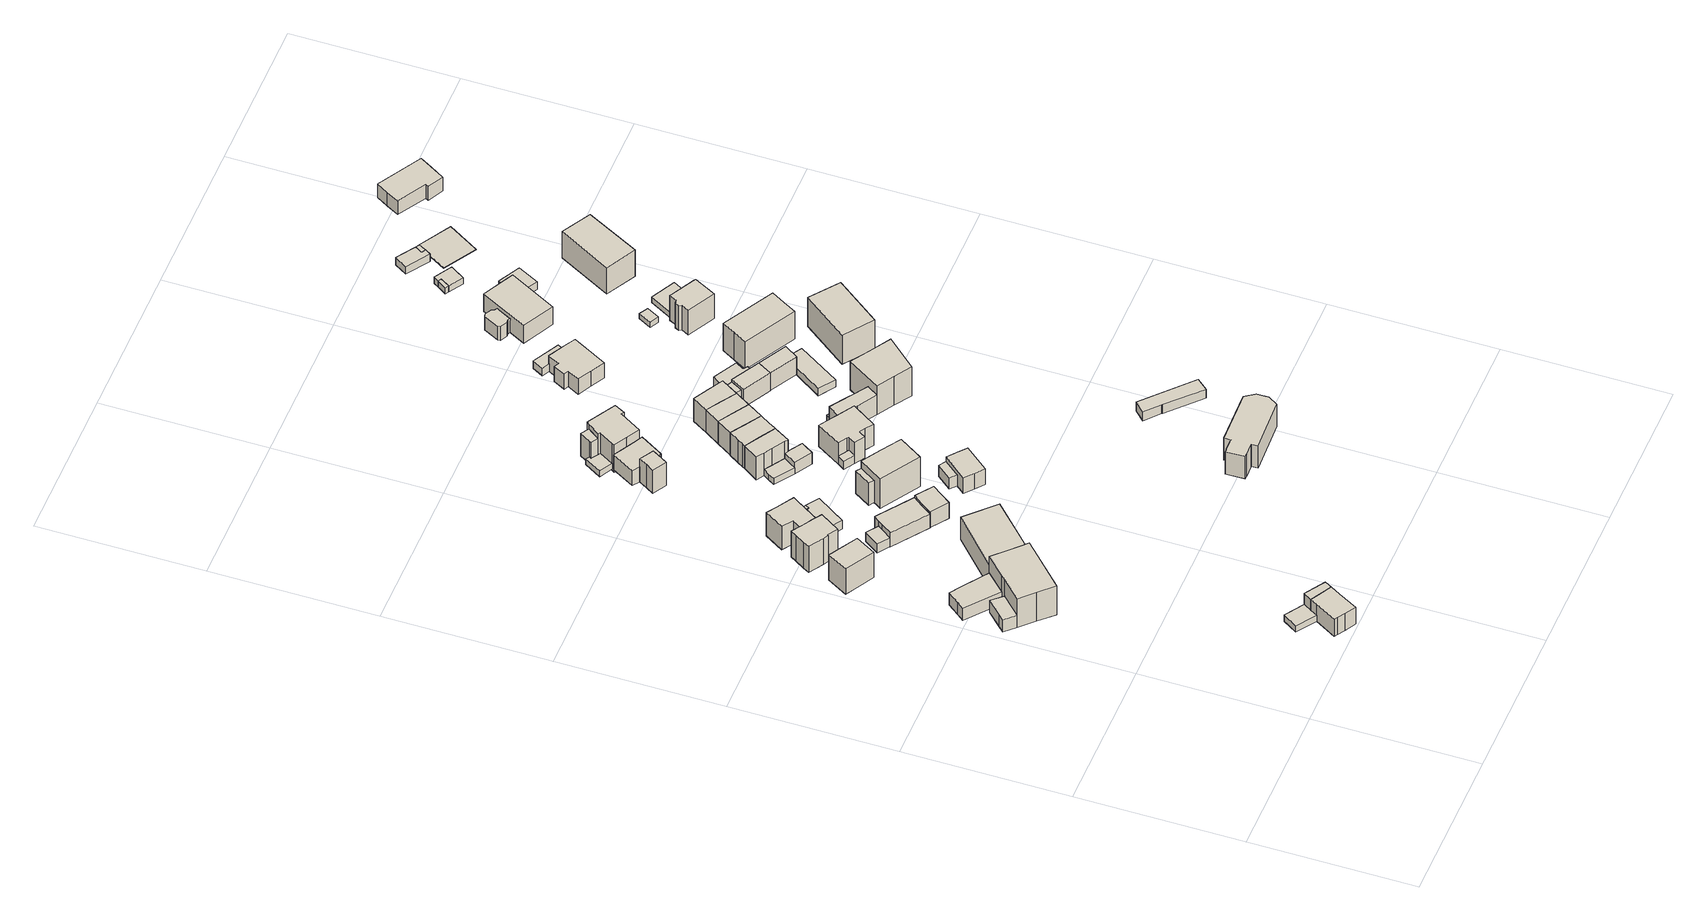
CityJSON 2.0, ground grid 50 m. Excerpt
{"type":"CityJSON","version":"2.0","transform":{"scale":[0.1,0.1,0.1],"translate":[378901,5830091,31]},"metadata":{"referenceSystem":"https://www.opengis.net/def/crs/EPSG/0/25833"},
"CityObjects":{
"building1":{"type":"Building","attributes":{"Gemeindeschluessel":"11000012","BezugspunktDach":"2200","function":"31001_2000","measuredHeight":2.38,"storeysAboveGround":1},"address":[{"country":"Germany","locality":"Berlin","thoroughfareNumber":"61 (2)","thoroughfareName":"Alt-Heiligensee"}],"geometry":[{"type":"Solid","lod":"1","boundaries":[[[[0,1,2,3,4]],[[5,6,7,8,9]],[[5,9,4,3]],[[6,5,3,2]],[[7,6,2,1]],[[8,7,1,0]],[[9,8,0,4]]]]}]},
"building2":{"type":"Building","attributes":{"Gemeindeschluessel":"11000012","BezugspunktDach":"2200","function":"31001_2000","measuredHeight":8.47,"storeysAboveGround":1},"address":[{"country":"Germany","locality":"Berlin","thoroughfareNumber":"61 (1)","thoroughfareName":"Alt-Heiligensee"}],"geometry":[{"type":"Solid","lod":"1","boundaries":[[[[10,11,12,13,14,15,16,17,18]],[[19,20,21,22,23,24,25,26,27]],[[19,27,18,17]],[[20,19,17,16]],[[21,20,16,15]],[[22,21,15,14]],[[23,22,14,13]],[[24,23,13,12]],[[25,24,12,11]],[[26,25,11,10]],[[27,26,10,18]]]]}]},
"building3":{"type":"Building","attributes":{"Gemeindeschluessel":"11000012","BezugspunktDach":"2200","function":"31001_2081","measuredHeight":4.62,"storeysAboveGround":1},"address":[{"country":"Germany","locality":"Berlin","thoroughfareNumber":"52 (1)","thoroughfareName":"Alt-Heiligensee"}],"geometry":[{"type":"Solid","lod":"1","boundaries":[[[[28,29,30,31,32,33]],[[34,35,36,37,38,39]],[[34,39,33,32]],[[35,34,32,31]],[[36,35,31,30]],[[37,36,30,29]],[[38,37,29,28]],[[39,38,28,33]]]]}]},
"building4":{"type":"Building","attributes":{"Gemeindeschluessel":"11000012","function":"31001_2081"},"address":[{"country":"Germany","locality":"Berlin","thoroughfareNumber":"52","thoroughfareName":"Alt-Heiligensee"}],"children":["building4-1","building4-2"]},
"building4-1":{"type":"BuildingPart","attributes":{"BezugspunktDach":"2200","measuredHeight":12.12,"storeysAboveGround":2},"parents":["building4"],"geometry":[{"type":"Solid","lod":"1","boundaries":[[[[40,41,42,43,44,45,46,47]],[[48,38,37,49,50,51,52,53]],[[48,54,55,53,47,46]],[[38,48,46,45]],[[37,38,45,44]],[[49,37,44,43]],[[50,49,43,42]],[[51,50,42,41]],[[52,51,41,40]],[[53,52,40,47]],[[53,55,54,48]]]]}]},
"building4-2":{"type":"BuildingPart","attributes":{"BezugspunktDach":"2200","measuredHeight":4.67,"storeysAboveGround":2},"parents":["building4"],"geometry":[{"type":"MultiSurface","lod":"1","boundaries":[[[55,54,56,57,58]],[[59,60,61,62,63]],[[59,63,58,57]],[[60,59,57,56]],[[61,60,56,54]],[[62,61,48,53]],[[63,62,55,58]],[[53,48,54,55]]]}]},
"building5":{"type":"Building","attributes":{"Gemeindeschluessel":"11000012","BezugspunktDach":"2200","function":"51009_1610","measuredHeight":8.4,"storeysAboveGround":0},"address":[{"country":"Germany","locality":"Berlin"}],"geometry":[{"type":"Solid","lod":"1","boundaries":[[[[14,64,65,16]],[[66,67,68,69]],[[66,69,16,65]],[[67,66,65,64]],[[68,67,64,14]],[[69,68,14,16]]]]}]},
"building6":{"type":"Building","attributes":{"Gemeindeschluessel":"11000012","BezugspunktDach":"2200","function":"31001_1010","measuredHeight":11.16,"storeysAboveGround":2},"address":[{"country":"Germany","locality":"Berlin","thoroughfareNumber":"50B","thoroughfareName":"Alt-Heiligensee"}],"geometry":[{"type":"Solid","lod":"1","boundaries":[[[[70,71,72,73,74]],[[75,76,77,78,79]],[[75,79,74,73]],[[76,75,73,72]],[[77,76,72,71]],[[78,77,71,70]],[[79,78,70,74]]]]}]},
"building7":{"type":"Building","attributes":{"Gemeindeschluessel":"11000012","BezugspunktDach":"2200","function":"31001_1010","measuredHeight":10.77,"storeysAboveGround":2},"address":[{"country":"Germany","locality":"Berlin","thoroughfareNumber":"48 (1)","thoroughfareName":"Alt-Heiligensee"}],"geometry":[{"type":"Solid","lod":"1","boundaries":[[[[80,81,82,83,84,85,86,87,88,89,90,91,92]],[[93,94,95,96,97,98,99,100,101,102,103,104,105]],[[93,105,92,91]],[[94,93,91,90]],[[95,94,90,89]],[[96,95,89,88]],[[97,96,88,87]],[[98,97,87,86]],[[99,98,86,85]],[[100,99,85,84]],[[101,100,84,83]],[[102,101,83,82]],[[103,102,82,81]],[[104,103,81,80]],[[105,104,80,92]]]]}]},
"building8":{"type":"Building","attributes":{"Gemeindeschluessel":"11000012","BezugspunktDach":"2200","function":"31001_1010","measuredHeight":8.57,"storeysAboveGround":1},"address":[{"country":"Germany","locality":"Berlin","thoroughfareNumber":"50","thoroughfareName":"Alt-Heiligensee"}],"geometry":[{"type":"Solid","lod":"1","boundaries":[[[[106,107,108,109]],[[110,111,112,113]],[[110,113,109,108]],[[111,110,108,107]],[[112,111,107,106]],[[113,112,106,109]]]]}]},
"building9":{"type":"Building","attributes":{"Gemeindeschluessel":"11000012","function":"31001_1010"},"address":[{"country":"Germany","locality":"Berlin","thoroughfareNumber":"46 (1)","thoroughfareName":"Alt-Heiligensee"}],"children":["building9-1","building9-2"]},
"building9-1":{"type":"BuildingPart","attributes":{"BezugspunktDach":"2200","measuredHeight":8.93,"storeysAboveGround":2},"parents":["building9"],"geometry":[{"type":"MultiSurface","lod":"1","boundaries":[[[114,115,116,117,118,119,120,121,122]],[[123,124,125,126,127,128,129,130,131]],[[123,131,122,121]],[[124,123,121,120]],[[125,124,120,119]],[[132,126,125,119,118]],[[133,134,132,118,117]],[[128,127,117,116]],[[129,128,116,115]],[[130,129,115,114]],[[131,130,114,122]],[[134,127,126,127,133,134,135]],[[127,134,133]]]}]},
"building9-2":{"type":"BuildingPart","attributes":{"BezugspunktDach":"2200","measuredHeight":5.68,"storeysAboveGround":2},"parents":["building9"],"geometry":[{"type":"MultiSurface","lod":"1","boundaries":[[[136,137,138,139,140,141,142,132,134]],[[126,143,144,145,146,147,148,149,127]],[[126,127,134,127,126,132]],[[143,126,132,142]],[[144,143,142,141]],[[145,144,141,140]],[[146,145,140,139]],[[147,146,139,138]],[[148,147,138,137]],[[149,148,137,136]],[[127,149,136,134]]]}]},
"building10":{"type":"Building","attributes":{"Gemeindeschluessel":"11000012","function":"31001_1010"},"address":[{"country":"Germany","locality":"Berlin","thoroughfareNumber":"50A","thoroughfareName":"Alt-Heiligensee"}],"children":["building10-1","building10-2"]},
"building10-1":{"type":"BuildingPart","attributes":{"BezugspunktDach":"2200","measuredHeight":7.37,"storeysAboveGround":1},"parents":["building10"],"geometry":[{"type":"MultiSurface","lod":"1","boundaries":[[[150,151,152,153,154,155,156,157,158]],[[159,160,161,162,163,164,165,166,167]],[[159,167,158,157]],[[168,169,159,157,156]],[[170,168,160,156,155]],[[162,161,155,154]],[[163,162,154,153]],[[164,163,153,152]],[[165,164,152,151]],[[166,165,151,150]],[[167,166,150,158]],[[160,159,169,168]],[[161,160,168,170]]]}]},
"building10-2":{"type":"BuildingPart","attributes":{"BezugspunktDach":"2200","measuredHeight":3.46,"storeysAboveGround":1},"parents":["building10"],"geometry":[{"type":"MultiSurface","lod":"1","boundaries":[[[169,170,171,172]],[[173,161,159,174]],[[173,174,172,171]],[[161,173,171,170]],[[174,159,169,172]],[[159,160,168,169]],[[161,170,168,160]]]}]},
"building11":{"type":"Building","attributes":{"Gemeindeschluessel":"11000012","BezugspunktDach":"2200","function":"51009_1610","measuredHeight":4.19,"storeysAboveGround":0},"address":[{"country":"Germany","locality":"Berlin"}],"geometry":[{"type":"Solid","lod":"1","boundaries":[[[[175,176,177,178,179,180]],[[181,182,183,125,184,124]],[[181,124,180,179]],[[182,181,179,178]],[[183,182,178,177]],[[125,183,177,176]],[[184,125,176,175]],[[124,184,175,180]]]]}]},
"building12":{"type":"Building","attributes":{"Gemeindeschluessel":"11000012","BezugspunktDach":"2200","function":"51009_1610","measuredHeight":3.35,"storeysAboveGround":0},"address":[{"country":"Germany","locality":"Berlin"}],"geometry":[{"type":"Solid","lod":"1","boundaries":[[[[185,186,176,187]],[[188,189,190,191]],[[188,191,187,176]],[[189,188,176,186]],[[190,189,186,185]],[[191,190,185,187]]]]}]},
"building13":{"type":"Building","attributes":{"Gemeindeschluessel":"11000012","BezugspunktDach":"2200","function":"31001_1010","measuredHeight":8.15,"storeysAboveGround":1},"address":[{"country":"Germany","locality":"Berlin","thoroughfareNumber":"48 (2)","thoroughfareName":"Alt-Heiligensee"}],"geometry":[{"type":"Solid","lod":"1","boundaries":[[[[192,193,194,195,196,197]],[[198,199,200,201,202,203]],[[198,203,197,196]],[[199,198,196,195]],[[200,199,195,194]],[[201,200,194,193]],[[202,201,193,192]],[[203,202,192,197]]]]}]},
"building14":{"type":"Building","attributes":{"Gemeindeschluessel":"11000012","function":"31001_1010"},"address":[{"country":"Germany","locality":"Berlin","thoroughfareNumber":"46","thoroughfareName":"Alt-Heiligensee"}],"children":["building14-1","building14-2"]},
"building14-1":{"type":"BuildingPart","attributes":{"BezugspunktDach":"2200","measuredHeight":14.11,"storeysAboveGround":2},"parents":["building14"],"geometry":[{"type":"MultiSurface","lod":"1","boundaries":[[[204,205,206,207,208]],[[209,210,211,212,213]],[[214,215,216,213,208,207]],[[210,209,207,206]],[[211,210,206,205]],[[212,211,205,204]],[[213,212,204,208]],[[209,216,215,214]]]}]},
"building14-2":{"type":"BuildingPart","attributes":{"BezugspunktDach":"2200","measuredHeight":8.62,"storeysAboveGround":2},"parents":["building14"],"geometry":[{"type":"Solid","lod":"1","boundaries":[[[[215,214,217,218]],[[219,209,216,220]],[[219,220,218,217]],[[209,219,217,214]],[[220,216,215,218]],[[216,209,214,215]]]]}]},
"building15":{"type":"Building","attributes":{"Gemeindeschluessel":"11000012","function":"31001_1010"},"address":[{"country":"Germany","locality":"Berlin","thoroughfareNumber":"38J","thoroughfareName":"Alt-Heiligensee"}],"children":["building15-1","building15-2"]},
"building15-1":{"type":"BuildingPart","attributes":{"BezugspunktDach":"2200","measuredHeight":11.5,"storeysAboveGround":2},"parents":["building15"],"geometry":[{"type":"MultiSurface","lod":"1","boundaries":[[[221,222,223,224,225,226]],[[227,228,229,230,231,232]],[[227,232,226,225]],[[228,227,225,224]],[[229,228,233,234,235,236,235,237,238,239,240,224,223]],[[230,229,223,222]],[[231,230,222,221]],[[232,231,221,226]],[[238,237,235,239]],[[240,239,236,235,234,233]]]}]},
"building15-2":{"type":"BuildingPart","attributes":{"BezugspunktDach":"2200","measuredHeight":7.06,"storeysAboveGround":2},"parents":["building15"],"geometry":[{"type":"Solid","lod":"1","boundaries":[[[[240,239,238,241,242,243,244,245,246,247,248,249]],[[250,251,252,253,254,255,256,257,237,235,234,258]],[[250,258,249,248]],[[251,250,248,247]],[[252,251,247,246]],[[253,252,246,245]],[[254,253,245,244]],[[255,254,244,243]],[[256,255,243,242]],[[257,256,242,241]],[[237,257,241,238]],[[258,234,240,249]],[[235,237,238,239]],[[234,235,239,240]]]]}]},
"building16":{"type":"Building","attributes":{"Gemeindeschluessel":"11000012","BezugspunktDach":"2200","function":"31001_2000","measuredHeight":2.82,"storeysAboveGround":1},"address":[{"country":"Germany","locality":"Berlin","thoroughfareNumber":"40 (2)","thoroughfareName":"Alt-Heiligensee"}],"geometry":[{"type":"Solid","lod":"1","boundaries":[[[[259,260,261,262,263,264]],[[265,266,267,268,269,270]],[[265,270,264,263]],[[266,265,263,262]],[[267,266,262,261]],[[268,267,261,260]],[[269,268,260,259]],[[270,269,259,264]]]]}]},
"building17":{"type":"Building","attributes":{"Gemeindeschluessel":"11000012","function":"31001_1010"},"address":[{"country":"Germany","locality":"Berlin","thoroughfareNumber":"48","thoroughfareName":"Alt-Heiligensee"}],"children":["building17-1","building17-2"]},
"building17-1":{"type":"BuildingPart","attributes":{"BezugspunktDach":"2200","measuredHeight":6.47,"storeysAboveGround":2},"parents":["building17"],"geometry":[{"type":"MultiSurface","lod":"1","boundaries":[[[271,272,273,274,275,276]],[[277,278,279,280,281,282]],[[283,284,285,277,282,276,275]],[[278,277,275,274]],[[279,278,274,273]],[[280,279,273,272]],[[281,280,272,271]],[[282,281,271,276]],[[277,285,284,283]]]}]},
"building17-2":{"type":"BuildingPart","attributes":{"BezugspunktDach":"2200","measuredHeight":5.74,"storeysAboveGround":2},"parents":["building17"],"geometry":[{"type":"Solid","lod":"1","boundaries":[[[[284,283,286,287]],[[288,277,285,289]],[[288,289,287,286]],[[277,288,286,283]],[[289,285,284,287]],[[285,277,283,284]]]]}]},
"building18":{"type":"Building","attributes":{"Gemeindeschluessel":"11000012","BezugspunktDach":"2200","function":"31001_1010","measuredHeight":10.33,"storeysAboveGround":2},"address":[{"country":"Germany","locality":"Berlin","thoroughfareNumber":"38H","thoroughfareName":"Alt-Heiligensee"}],"geometry":[{"type":"Solid","lod":"1","boundaries":[[[[290,291,292,293,294,295,296,297]],[[298,299,300,301,267,302,266,303]],[[298,303,297,296]],[[299,298,296,295]],[[300,299,295,294]],[[301,300,294,293]],[[267,301,293,292]],[[302,267,292,291]],[[266,302,291,290]],[[303,266,290,297]]]]}]},
"building19":{"type":"Building","attributes":{"Gemeindeschluessel":"11000012","BezugspunktDach":"2200","function":"31001_2000","measuredHeight":4.47,"storeysAboveGround":1},"address":[{"country":"Germany","locality":"Berlin","thoroughfareNumber":"40 (1)","thoroughfareName":"Alt-Heiligensee"}],"geometry":[{"type":"Solid","lod":"1","boundaries":[[[[304,305,306,307,308]],[[267,301,309,310,269]],[[267,269,308,307]],[[301,267,307,306]],[[309,301,306,305]],[[310,309,305,304]],[[269,310,304,308]]]]}]},
"building20":{"type":"Building","attributes":{"Gemeindeschluessel":"11000012","function":"31001_1010"},"address":[{"country":"Germany","locality":"Berlin","thoroughfareNumber":"34","thoroughfareName":"Alt-Heiligensee"}],"children":["building20-1","building20-2","building20-3"]},
"building20-1":{"type":"BuildingPart","attributes":{"BezugspunktDach":"2200","measuredHeight":13.38,"storeysAboveGround":2},"parents":["building20"],"geometry":[{"type":"MultiSurface","lod":"1","boundaries":[[[311,312,313,314,315,316,317,318,319,320,321,322]],[[323,324,325,326,327,328,329,330,331,332,333,334]],[[323,334,322,321]],[[335,336,337,321,320]],[[324,323,338,339,340]],[[341,336,340,342,325,324,320,319]],[[343,344,319,318]],[[327,326,318,317]],[[328,327,317,316]],[[329,328,316,315]],[[330,329,315,314]],[[331,330,314,313]],[[332,331,313,312]],[[333,332,312,311]],[[334,333,311,322]],[[340,339,338,337,336,335]],[[342,340,336,341]],[[326,325,344,343]]]}]},
"building20-2":{"type":"BuildingPart","attributes":{"BezugspunktDach":"2200","measuredHeight":8.67,"storeysAboveGround":2},"parents":["building20"],"geometry":[{"type":"MultiSurface","lod":"1","boundaries":[[[344,343,345,346,347]],[[348,349,326,325,350]],[[348,350,347,346]],[[349,348,346,345]],[[326,349,345,343]],[[351,352,341,342,353,350,325,344,347]],[[325,326,354,343,344]],[[353,342,341,352,351]]]}]},
"building20-3":{"type":"BuildingPart","attributes":{"BezugspunktDach":"2200","measuredHeight":2.16,"storeysAboveGround":2},"parents":["building20"],"geometry":[{"type":"MultiSurface","lod":"1","boundaries":[[[337,336,352,355,356,357]],[[358,359,353,340,339,360]],[[358,360,357,356]],[[359,358,356,355]],[[360,339,337,357]],[[353,359,355,352]],[[340,342,341,336]],[[353,352,341,342]],[[339,340,361,336,337]]]}]},
"building21":{"type":"Building","attributes":{"Gemeindeschluessel":"11000012","BezugspunktDach":"2200","function":"31001_1010","measuredHeight":10.33,"storeysAboveGround":2},"address":[{"country":"Germany","locality":"Berlin","thoroughfareNumber":"38G","thoroughfareName":"Alt-Heiligensee"}],"geometry":[{"type":"Solid","lod":"1","boundaries":[[[[294,362,363,364,365,366,367,368,296]],[[369,370,371,372,373,374,375,300,298]],[[369,298,296,368]],[[370,369,368,367]],[[371,370,367,366]],[[372,371,366,365]],[[373,372,365,364]],[[374,373,364,363]],[[375,374,363,362]],[[300,375,362,294]],[[298,300,294,296]]]]}]},
"building22":{"type":"Building","attributes":{"Gemeindeschluessel":"11000012","function":"31001_1010"},"address":[{"country":"Germany","locality":"Berlin","thoroughfareNumber":"40","thoroughfareName":"Alt-Heiligensee"}],"children":["building22-1","building22-2"]},
"building22-1":{"type":"BuildingPart","attributes":{"BezugspunktDach":"2200","measuredHeight":10.6,"storeysAboveGround":2},"parents":["building22"],"geometry":[{"type":"MultiSurface","lod":"1","boundaries":[[[376,377,378,379,380,381,382,383,384,385,386,387]],[[388,389,390,391,392,393,394,395,396,397,398,399]],[[388,399,387,386]],[[389,388,386,385]],[[390,389,385,384]],[[391,390,384,383]],[[392,391,383,382]],[[393,392,382,381]],[[394,393,381,380]],[[395,394,380,379]],[[396,395,379,378]],[[397,396,400,401,402,403,378,377]],[[404,402,377,376]],[[398,397,401,405]],[[406,407,404,405,408,399,398,376,387]],[[403,402,401,400]],[[405,401,402,404]],[[408,405,404,407,406]]]}]},
"building22-2":{"type":"BuildingPart","attributes":{"BezugspunktDach":"2200","measuredHeight":3.08,"storeysAboveGround":2},"parents":["building22"],"geometry":[{"type":"MultiSurface","lod":"1","boundaries":[[[403,402,407,409]],[[408,401,400,410]],[[408,410,409,407]],[[410,400,403,409]],[[405,404,402,401]],[[408,407,404,405]],[[401,402,403,400]]]}]},
"building23":{"type":"Building","attributes":{"Gemeindeschluessel":"11000012","BezugspunktDach":"2200","function":"31001_1010","measuredHeight":10.22,"storeysAboveGround":2},"address":[{"country":"Germany","locality":"Berlin","thoroughfareNumber":"38F","thoroughfareName":"Alt-Heiligensee"}],"geometry":[{"type":"Solid","lod":"1","boundaries":[[[[364,411,412,413,366]],[[414,415,416,417,418]],[[414,418,366,413]],[[415,414,413,412]],[[416,415,412,411]],[[417,416,411,364]],[[418,417,364,366]]]]}]},
"building24":{"type":"Building","attributes":{"Gemeindeschluessel":"11000012","BezugspunktDach":"2200","function":"31001_1010","measuredHeight":10.21,"storeysAboveGround":2},"address":[{"country":"Germany","locality":"Berlin","thoroughfareNumber":"38E","thoroughfareName":"Alt-Heiligensee"}],"geometry":[{"type":"Solid","lod":"1","boundaries":[[[[411,419,420,421,413]],[[422,423,424,416,414]],[[422,414,413,421]],[[423,422,421,420]],[[424,423,420,419]],[[416,424,419,411]],[[414,416,411,413]]]]}]},
"building25":{"type":"Building","attributes":{"name":"Dorfkirche","Gemeindeschluessel":"11000012","BezugspunktDach":"2200","function":"31001_3041","measuredHeight":8.51,"storeysAboveGround":1},"address":[{"country":"Germany","locality":"Berlin","thoroughfareNumber":"44A","thoroughfareName":"Alt-Heiligensee"}],"geometry":[{"type":"Solid","lod":"1","boundaries":[[[[425,426,427,428,429,430,431,432,433,434,435,436,437,438,439,440,441,442]],[[443,444,445,446,447,448,449,450,451,452,453,454,455,456,457,458,459,460]],[[443,460,442,441]],[[444,443,441,440]],[[445,444,440,439]],[[446,445,439,438]],[[447,446,438,437]],[[448,447,437,436]],[[449,448,436,435]],[[450,449,435,434]],[[451,450,434,433]],[[452,451,433,432]],[[453,452,432,431]],[[454,453,431,430]],[[455,454,430,429]],[[456,455,429,428]],[[457,456,428,427]],[[458,457,427,426]],[[459,458,426,425]],[[460,459,425,442]]]]}]},
"building26":{"type":"Building","attributes":{"Gemeindeschluessel":"11000012","function":"31001_1010"},"address":[{"country":"Germany","locality":"Berlin","thoroughfareNumber":"38D","thoroughfareName":"Alt-Heiligensee"}],"children":["building26-1","building26-2"]},
"building26-1":{"type":"BuildingPart","attributes":{"BezugspunktDach":"2200","measuredHeight":10.29,"storeysAboveGround":2},"parents":["building26"],"geometry":[{"type":"MultiSurface","lod":"1","boundaries":[[[420,419,461,462,463,421]],[[464,465,466,467,468,469]],[[464,469,421,463]],[[465,464,463,462]],[[466,465,462,461]],[[467,466,470,471,472,473,461,419]],[[468,467,419,420]],[[469,468,420,421]],[[473,472,471,470]]]}]},
"building26-2":{"type":"BuildingPart","attributes":{"BezugspunktDach":"2200","measuredHeight":6.01,"storeysAboveGround":2},"parents":["building26"],"geometry":[{"type":"Solid","lod":"1","boundaries":[[[[474,475,476,473,472]],[[470,477,478,479,471]],[[477,470,473,476]],[[478,477,476,475]],[[479,478,475,474]],[[471,479,474,472]],[[470,471,472,473]]]]}]},
"building27":{"type":"Building","attributes":{"Gemeindeschluessel":"11000012","function":"31001_1010"},"address":[{"country":"Germany","locality":"Berlin","thoroughfareNumber":"38, 38A","thoroughfareName":"Alt-Heiligensee"}],"children":["building27-1","building27-2","building27-3"]},
"building27-1":{"type":"BuildingPart","attributes":{"BezugspunktDach":"2200","measuredHeight":12.97,"storeysAboveGround":2},"parents":["building27"],"geometry":[{"type":"MultiSurface","lod":"1","boundaries":[[[480,481,482,483,484,485]],[[486,487,488,489,490,491]],[[486,492,493,494,485,484]],[[487,486,484,483]],[[488,487,483,482]],[[489,488,482,481]],[[490,489,481,480]],[[491,490,480,485]],[[491,494,493,492]]]}]},
"building27-2":{"type":"BuildingPart","attributes":{"BezugspunktDach":"2200","measuredHeight":11.53,"storeysAboveGround":2},"parents":["building27"],"geometry":[{"type":"MultiSurface","lod":"1","boundaries":[[[495,496,494,493,497,498,499,500]],[[501,502,503,492,491,504,391,390]],[[501,390,500,499]],[[505,506,501,499,498]],[[507,505,502,498,497]],[[492,503,497,493]],[[504,491,494,496]],[[391,504,496,495]],[[390,391,495,500]],[[502,501,506,505]],[[503,502,505,507]],[[491,492,493,494]]]}]},
"building27-3":{"type":"BuildingPart","attributes":{"BezugspunktDach":"2200","measuredHeight":3.25,"storeysAboveGround":2},"parents":["building27"],"geometry":[{"type":"MultiSurface","lod":"1","boundaries":[[[507,508,509,506]],[[510,511,503,501]],[[510,501,506,509]],[[511,510,509,508]],[[503,511,508,507]],[[512,502,505,506,501]],[[503,507,505,502]]]}]},
"building28":{"type":"Building","attributes":{"Gemeindeschluessel":"11000012","BezugspunktDach":"2200","function":"31001_1010","measuredHeight":7.36,"storeysAboveGround":2},"address":[{"country":"Germany","locality":"Berlin","thoroughfareNumber":"38C","thoroughfareName":"Alt-Heiligensee"}],"geometry":[{"type":"Solid","lod":"1","boundaries":[[[[513,514,515,516]],[[517,518,519,520]],[[517,520,516,515]],[[518,517,515,514]],[[519,518,514,513]],[[520,519,513,516]]]]}]},
"building29":{"type":"Building","attributes":{"Gemeindeschluessel":"11000012","BezugspunktDach":"2200","function":"31001_2000","measuredHeight":6.88,"storeysAboveGround":1},"address":[{"country":"Germany","locality":"Berlin","thoroughfareNumber":"36 (3)","thoroughfareName":"Alt-Heiligensee"}],"geometry":[{"type":"Solid","lod":"1","boundaries":[[[[475,521,522,523,524,525,526,527,476]],[[528,529,530,531,532,533,534,478,477]],[[528,477,476,527]],[[529,528,527,526]],[[530,529,526,525]],[[531,530,525,524]],[[532,531,524,523]],[[533,532,523,522]],[[534,533,522,521]],[[478,534,521,475]],[[477,478,475,476]]]]}]},
"building30":{"type":"Building","attributes":{"Gemeindeschluessel":"11000012","BezugspunktDach":"2200","function":"31001_2000","measuredHeight":3.33,"storeysAboveGround":1},"address":[{"country":"Germany","locality":"Berlin","thoroughfareNumber":"44","thoroughfareName":"Alt-Heiligensee"}],"geometry":[{"type":"Solid","lod":"1","boundaries":[[[[535,536,537,538,539,540]],[[541,542,543,544,545,546]],[[541,546,540,539]],[[542,541,539,538]],[[543,542,538,537]],[[544,543,537,536]],[[545,544,536,535]],[[546,545,535,540]]]]}]},
"building31":{"type":"Building","attributes":{"Gemeindeschluessel":"11000012","BezugspunktDach":"2200","function":"31001_1010","measuredHeight":8.95,"storeysAboveGround":1},"address":[{"country":"Germany","locality":"Berlin","thoroughfareNumber":"30","thoroughfareName":"Alt-Heiligensee"}],"geometry":[{"type":"Solid","lod":"1","boundaries":[[[[547,548,549,550,551,552,553,554,555,556,557,558]],[[559,560,561,562,563,564,565,566,567,568,569,570]],[[559,570,558,557]],[[560,559,557,556]],[[561,560,556,555]],[[562,561,555,554]],[[563,562,554,553]],[[564,563,553,552]],[[565,564,552,551]],[[566,565,551,550]],[[567,566,550,549]],[[568,567,549,548]],[[569,568,548,547]],[[570,569,547,558]]]]}]},
"building32":{"type":"Building","attributes":{"Gemeindeschluessel":"11000012","BezugspunktDach":"2200","function":"31001_1010","measuredHeight":7.37,"storeysAboveGround":2},"address":[{"country":"Germany","locality":"Berlin","thoroughfareNumber":"38B","thoroughfareName":"Alt-Heiligensee"}],"geometry":[{"type":"Solid","lod":"1","boundaries":[[[[571,572,514,513]],[[573,574,575,576]],[[573,576,513,514]],[[574,573,514,572]],[[575,574,572,571]],[[576,575,571,513]]]]}]},
"building33":{"type":"Building","attributes":{"Gemeindeschluessel":"11000012","BezugspunktDach":"2200","function":"31001_2000","measuredHeight":2.69,"storeysAboveGround":1},"address":[{"country":"Germany","locality":"Berlin","thoroughfareNumber":"38A (2)","thoroughfareName":"Alt-Heiligensee"}],"geometry":[{"type":"Solid","lod":"1","boundaries":[[[[577,578,579,580,581]],[[582,583,584,585,586]],[[582,586,581,580]],[[583,582,580,579]],[[584,583,579,578]],[[585,584,578,577]],[[586,585,577,581]]]]}]},
"building34":{"type":"Building","attributes":{"Gemeindeschluessel":"11000012","BezugspunktDach":"2200","function":"31001_2463","measuredHeight":2.9,"storeysAboveGround":1},"address":[{"country":"Germany","locality":"Berlin","thoroughfareNumber":"30 (1)","thoroughfareName":"Alt-Heiligensee"}],"geometry":[{"type":"Solid","lod":"1","boundaries":[[[[587,588,589,590,591,592]],[[593,594,595,596,597,598]],[[593,598,592,591]],[[594,593,591,590]],[[595,594,590,589]],[[596,595,589,588]],[[597,596,588,587]],[[598,597,587,592]]]]}]},
"building35":{"type":"Building","attributes":{"Gemeindeschluessel":"11000012","BezugspunktDach":"2200","function":"31001_1010","measuredHeight":11.91,"storeysAboveGround":2},"address":[{"country":"Germany","locality":"Berlin","thoroughfareNumber":"36 (1)","thoroughfareName":"Alt-Heiligensee"}],"geometry":[{"type":"Solid","lod":"1","boundaries":[[[[599,600,601,602,603,604]],[[605,606,607,608,609,610]],[[605,610,604,603]],[[606,605,603,602]],[[607,606,602,601]],[[608,607,601,600]],[[609,608,600,599]],[[610,609,599,604]]]]}]},
"building36":{"type":"Building","attributes":{"Gemeindeschluessel":"11000012","BezugspunktDach":"2200","function":"31001_1010","measuredHeight":13.34,"storeysAboveGround":2},"address":[{"country":"Germany","locality":"Berlin","thoroughfareNumber":"36","thoroughfareName":"Alt-Heiligensee"}],"geometry":[{"type":"Solid","lod":"1","boundaries":[[[[611,612,613,614]],[[615,616,617,618]],[[615,618,614,613]],[[616,615,613,612]],[[617,616,612,611]],[[618,617,611,614]]]]}]},
"building37":{"type":"Building","attributes":{"Gemeindeschluessel":"11000012","function":"31001_1010"},"address":[{"country":"Germany","locality":"Berlin","thoroughfareNumber":"28","thoroughfareName":"Alt-Heiligensee"}],"children":["building37-1","building37-2"]},
"building37-1":{"type":"BuildingPart","attributes":{"BezugspunktDach":"2200","measuredHeight":8.32,"storeysAboveGround":1},"parents":["building37"],"geometry":[{"type":"MultiSurface","lod":"1","boundaries":[[[619,620,621,622,623,624]],[[625,626,627,628,629,630]],[[625,631,632,633,634,635,630,624,623]],[[626,625,623,622]],[[627,626,622,621]],[[628,627,621,620]],[[629,628,620,619]],[[630,629,619,624]],[[635,634,633,632,631]]]}]},
"building37-2":{"type":"BuildingPart","attributes":{"BezugspunktDach":"2200","measuredHeight":5.27,"storeysAboveGround":1},"parents":["building37"],"geometry":[{"type":"Solid","lod":"1","boundaries":[[[[636,637,638,634,633,639,640,641,642,643]],[[644,645,646,647,632,635,648,649,650,651]],[[644,651,643,642]],[[645,644,642,641]],[[646,645,641,640]],[[647,646,640,639]],[[632,647,639,633]],[[648,635,634,638]],[[649,648,638,637]],[[650,649,637,636]],[[651,650,636,643]],[[635,632,633,634]]]]}]},
"building38":{"type":"Building","attributes":{"Gemeindeschluessel":"11000012","BezugspunktDach":"2200","function":"31001_2723","measuredHeight":2.61,"storeysAboveGround":1},"address":[{"country":"Germany","locality":"Berlin","thoroughfareNumber":"32 (2)","thoroughfareName":"Alt-Heiligensee"}],"geometry":[{"type":"Solid","lod":"1","boundaries":[[[[652,653,654,655]],[[656,657,658,659]],[[656,659,655,654]],[[657,656,654,653]],[[658,657,653,652]],[[659,658,652,655]]]]}]},
"building39":{"type":"Building","attributes":{"Gemeindeschluessel":"11000012","BezugspunktDach":"2200","function":"31001_1010","measuredHeight":11.92,"storeysAboveGround":2},"address":[{"country":"Germany","locality":"Berlin","thoroughfareNumber":"32","thoroughfareName":"Alt-Heiligensee"}],"geometry":[{"type":"Solid","lod":"1","boundaries":[[[[660,661,662,663,664,665,666,667,668,669]],[[670,671,672,673,674,675,676,677,678,679]],[[670,679,669,668]],[[671,670,668,667]],[[672,671,667,666]],[[673,672,666,665]],[[674,673,665,664]],[[675,674,664,663]],[[676,675,663,662]],[[677,676,662,661]],[[678,677,661,660]],[[679,678,660,669]]]]}]},
"building40":{"type":"Building","attributes":{"Gemeindeschluessel":"11000012","BezugspunktDach":"2200","function":"31001_2000","measuredHeight":2.25,"storeysAboveGround":1},"address":[{"country":"Germany","locality":"Berlin","thoroughfareNumber":"32 (1)","thoroughfareName":"Alt-Heiligensee"}],"geometry":[{"type":"Solid","lod":"1","boundaries":[[[[680,681,682,683]],[[684,685,676,675]],[[684,675,683,682]],[[685,684,682,681]],[[676,685,681,680]],[[675,676,680,683]]]]}]},
"building41":{"type":"Building","attributes":{"Gemeindeschluessel":"11000012","BezugspunktDach":"2200","function":"51009_1610","measuredHeight":2.43,"storeysAboveGround":0},"address":[{"country":"Germany","locality":"Berlin"}],"geometry":[{"type":"Solid","lod":"1","boundaries":[[[[686,687,688,689]],[[690,691,692,693]],[[690,693,689,688]],[[691,690,688,687]],[[692,691,687,686]],[[693,692,686,689]]]]}]},
"building42":{"type":"Building","attributes":{"Gemeindeschluessel":"11000012","BezugspunktDach":"2200","function":"31001_2463","measuredHeight":2.85,"storeysAboveGround":1},"address":[{"country":"Germany","locality":"Berlin","thoroughfareNumber":"28 (1)","thoroughfareName":"Alt-Heiligensee"}],"geometry":[{"type":"Solid","lod":"1","boundaries":[[[[694,695,696,697,698,699]],[[700,701,702,703,704,705]],[[700,705,699,698]],[[701,700,698,697]],[[702,701,697,696]],[[703,702,696,695]],[[704,703,695,694]],[[705,704,694,699]]]]}]},
"building43":{"type":"Building","attributes":{"Gemeindeschluessel":"11000012","BezugspunktDach":"2200","function":"31001_1312","measuredHeight":2.45,"storeysAboveGround":1},"address":[{"country":"Germany","locality":"Berlin","thoroughfareNumber":"24 (7)","thoroughfareName":"Alt-Heiligensee"}],"geometry":[{"type":"Solid","lod":"1","boundaries":[[[[706,707,708,688,687,686]],[[691,690,709,710,711,692]],[[691,692,686,687]],[[690,691,687,688]],[[709,690,688,708]],[[710,709,708,707]],[[711,710,707,706]],[[692,711,706,686]]]]}]},
"building44":{"type":"Building","attributes":{"Gemeindeschluessel":"11000012","BezugspunktDach":"2200","function":"31001_1312","measuredHeight":2.83,"storeysAboveGround":1},"address":[{"country":"Germany","locality":"Berlin","thoroughfareNumber":"24 (8)","thoroughfareName":"Alt-Heiligensee"}],"geometry":[{"type":"Solid","lod":"1","boundaries":[[[[712,713,714,715,716,717]],[[718,719,720,721,722,723]],[[718,723,717,716]],[[719,718,716,715]],[[720,719,715,714]],[[721,720,714,713]],[[722,721,713,712]],[[723,722,712,717]]]]}]},
"building45":{"type":"Building","attributes":{"Gemeindeschluessel":"11000012","BezugspunktDach":"2200","function":"31001_1010","measuredHeight":10.79,"storeysAboveGround":2},"address":[{"country":"Germany","locality":"Berlin","thoroughfareNumber":"26A","thoroughfareName":"Alt-Heiligensee"}],"geometry":[{"type":"Solid","lod":"1","boundaries":[[[[724,725,726,727]],[[728,729,730,731]],[[728,731,727,726]],[[729,728,726,725]],[[730,729,725,724]],[[731,730,724,727]]]]}]},
"building46":{"type":"Building","attributes":{"Gemeindeschluessel":"11000012","BezugspunktDach":"2200","function":"51009_1610","measuredHeight":2.62,"storeysAboveGround":0},"address":[{"country":"Germany","locality":"Berlin"}],"geometry":[{"type":"Solid","lod":"1","boundaries":[[[[713,732,715,714]],[[733,734,735,736]],[[733,736,714,715]],[[734,733,715,732]],[[735,734,732,713]],[[736,735,713,714]]]]}]},
"building47":{"type":"Building","attributes":{"Gemeindeschluessel":"11000012","BezugspunktDach":"2200","function":"31001_1010","measuredHeight":0.185,"storeysAboveGround":2},"address":[{"country":"Germany","locality":"Berlin","thoroughfareNumber":"24 (9)","thoroughfareName":"Alt-Heiligensee"}],"geometry":[{"type":"Solid","lod":"1","boundaries":[[[[737,738,739,740]],[[741,742,743,744]],[[741,744,740,739]],[[742,741,739,738]],[[743,742,738,737]],[[744,743,737,740]]]]}]},
"building48":{"type":"Building","attributes":{"Gemeindeschluessel":"11000012","BezugspunktDach":"2200","function":"31001_1010","measuredHeight":7.48,"storeysAboveGround":1},"address":[{"country":"Germany","locality":"Berlin","thoroughfareNumber":"22A","thoroughfareName":"Alt-Heiligensee"}],"geometry":[{"type":"Solid","lod":"1","boundaries":[[[[745,746,747,748,749,750,751,752]],[[753,754,755,756,757,758,759,760]],[[753,760,752,751]],[[754,753,751,750]],[[755,754,750,749]],[[756,755,749,748]],[[757,756,748,747]],[[758,757,747,746]],[[759,758,746,745]],[[760,759,745,752]]]]}]}
},
"vertices":[
[342,105,47],[354,126,47],[370,151,47],[313,188,47],[285,145,47],[313,188,23],[370,151,23],[354,126,23],[342,105,23],[285,145,23],
[315,34,89],[336,21,89],[368,2,89],[401,61,89],[418,91,89],[386,108,89],[354,126,89],[342,105,89],[304,41,89],[342,105,24],[354,126,24],[386,108,24],[418,91,24],[401,61,24],[368,2,24],[336,21,24],[315,34,24],[304,41,24],
[112,930,68],[168,987,68],[87,1045,68],[60,1062,68],[33,1028,68],[17,1007,68],[33,1028,22],[60,1062,22],[87,1045,22],[168,987,22],[112,930,22],[17,1007,22],
[84,818,132],[125,776,132],[254,902,132],[211,944,132],[168,987,132],[112,930,132],[100,917,132],[43,860,132],[100,917,22],[211,944,22],[254,902,22],[125,776,22],[84,818,22],[43,860,22],[100,917,68],[43,860,68],
[71,950,68],[29,906,68],[14,891,68],[29,906,21],[71,950,21],[100,917,21],[43,860,21],[14,891,21],
[430,112,89],[370,151,89],[370,151,25],[430,112,25],[418,91,25],[354,126,25],
[91,1291,116],[125,1352,116],[82,1377,116],[39,1402,116],[4,1341,116],[39,1402,19],[82,1377,19],[125,1352,19],[91,1291,19],[4,1341,19],
[92,1437,118],[106,1428,118],[108,1432,118],[137,1412,118],[175,1472,118],[162,1481,118],[148,1490,118],[132,1500,118],[116,1510,118],[88,1528,118],[77,1510,118],[59,1482,118],[48,1464,118],[59,1482,18],[77,1510,18],[88,1528,18],[116,1510,18],[132,1500,18],[148,1490,18],[162,1481,18],[175,1472,18],[137,1412,18],[108,1432,18],[106,1428,18],[92,1437,18],[48,1464,18],
[254,902,100],[395,1040,100],[312,1122,100],[168,987,100],[312,1122,14],[395,1040,14],[254,902,14],[168,987,14],
[135,1540,109],[116,1510,109],[148,1490,109],[162,1481,109],[211,1558,109],[218,1569,109],[167,1601,109],[139,1619,109],[103,1562,109],[139,1619,20],[167,1601,20],[218,1569,20],[211,1558,20],[162,1481,20],[148,1490,20],[116,1510,20],[135,1540,20],[103,1562,20],[211,1558,54],[162,1481,47],[162,1481,54],[174,1500,54],
[175,1472,54],[197,1458,54],[233,1435,54],[291,1522,54],[255,1546,54],[252,1547,54],[245,1535,54],[245,1535,20],[252,1547,20],[255,1546,20],[291,1522,20],[233,1435,20],[197,1458,20],[175,1472,20],
[320,1213,74],[320,1214,74],[341,1244,74],[363,1274,74],[259,1350,74],[247,1334,74],[237,1320,74],[215,1290,74],[215,1289,74],[215,1290,20],[237,1320,20],[247,1334,20],[259,1350,20],[363,1274,20],[341,1244,20],[320,1214,20],[320,1213,20],[215,1289,20],[237,1320,54],[215,1290,54],[247,1334,54],
[212,1359,54],[181,1314,54],[212,1359,20],[181,1314,20],
[193,1585,55],[218,1569,55],[240,1602,55],[214,1619,55],[189,1635,55],[167,1601,55],[189,1635,20],[214,1619,20],[240,1602,20],[193,1585,20],
[245,1535,55],[252,1547,55],[211,1558,55],[218,1569,21],[252,1547,21],[245,1535,21],[211,1558,21],
[371,1177,81],[393,1207,81],[415,1237,81],[364,1274,81],[342,1243,81],[320,1213,81],[342,1243,21],[364,1274,21],[415,1237,21],[393,1207,21],[371,1177,21],[320,1213,21],
[458,1292,134],[504,1364,134],[447,1401,134],[389,1437,134],[343,1365,134],[389,1437,20],[447,1401,20],[504,1364,20],[458,1292,20],[343,1365,20],[389,1437,106],[358,1388,106],[358,1388,20],
[374,1447,106],[343,1398,106],[374,1447,20],[343,1398,20],
[225,1939,109],[240,1964,109],[254,1988,109],[213,2012,109],[199,1987,109],[184,1963,109],[199,1987,20],[213,2012,20],[254,1988,20],[240,1964,20],[225,1939,20],[184,1963,20],[213,2012,32],[213,2012,21],[218,2010,21],[218,2010,56],[253,1989,21],[253,1989,78],[218,2010,78],[213,2012,78],
[254,1988,78],[280,1975,78],[322,2045,78],[313,2050,78],[295,2059,78],[259,2079,78],[235,2093,78],[232,2094,78],[192,2026,78],[232,2094,21],[235,2093,21],[259,2079,21],[295,2059,21],[313,2050,21],[322,2045,21],[280,1975,21],[254,1988,21],[192,2026,21],
[387,1628,43],[399,1647,43],[411,1666,43],[352,1704,43],[340,1686,43],[329,1668,43],[340,1686,20],[352,1704,20],[411,1666,20],[399,1647,20],[387,1628,20],[329,1668,20],
[501,1151,80],[527,1129,80],[585,1201,80],[559,1223,80],[533,1245,80],[474,1173,80],[533,1245,20],[559,1223,20],[585,1201,20],[527,1129,20],[501,1151,20],[474,1173,20],[533,1245,63],[495,1199,63],[495,1199,20],
[512,1258,63],[477,1215,63],[512,1258,20],[477,1215,20],
[352,1704,108],[375,1689,108],[411,1666,108],[421,1660,108],[449,1707,108],[404,1735,108],[359,1762,108],[330,1718,108],[359,1762,20],[404,1735,20],[449,1707,20],[421,1660,20],[375,1689,20],[330,1718,20],
[438,1597,64],[462,1634,64],[421,1660,64],[411,1666,64],[387,1628,64],[462,1634,20],[438,1597,20],
[274,2071,113],[313,2050,113],[353,2116,113],[361,2111,113],[378,2143,113],[333,2169,113],[292,2193,113],[286,2185,113],[260,2149,113],[266,2145,113],[240,2101,113],[235,2093,113],[240,2101,8],[266,2145,8],[260,2149,8],[286,2185,8],[292,2193,8],[333,2169,8],[378,2143,8],[361,2111,8],[353,2116,8],[313,2050,8],[274,2071,8],[235,2093,8],[266,2145,16],[266,2145,35],[240,2101,35],[240,2101,28],[240,2101,13],[266,2145,13],[260,2149,35],[260,2149,13],[286,2185,95],[260,2149,95],
[263,2200,95],[242,2167,95],[240,2162,95],[242,2167,8],[263,2200,8],[240,2162,8],[240,2162,29],[240,2162,35],[240,2162,13],[286,2185,51],
[242,2167,35],[232,2174,35],[201,2123,35],[232,2174,13],[242,2167,13],[201,2123,13],[266,2145,27],
[452,1711,108],[464,1731,108],[482,1759,108],[437,1787,108],[393,1816,108],[374,1787,108],[363,1769,108],[363,1769,20],[374,1787,20],[393,1816,20],[437,1787,20],[482,1759,20],[464,1731,20],[452,1711,20],
[490,1514,100],[494,1511,100],[481,1489,100],[510,1471,100],[523,1492,100],[540,1481,100],[564,1465,100],[611,1539,100],[566,1567,100],[560,1571,100],[509,1604,100],[463,1531,100],[509,1604,19],[560,1571,19],[566,1567,19],[611,1539,19],[564,1465,19],[540,1481,19],[523,1492,19],[510,1471,19],[481,1489,19],[494,1511,19],[490,1514,19],[463,1531,19],[481,1489,20],[494,1511,20],[494,1511,51],[481,1489,51],[490,1514,51],[490,1514,20],[463,1531,27],[463,1531,51],[463,1531,20],
[449,1509,51],[449,1509,20],
[510,1806,108],[466,1834,108],[422,1862,108],[422,1862,21],[466,1834,21],[510,1806,21],[482,1759,21],[393,1816,21],
[539,1852,108],[495,1880,108],[452,1908,108],[452,1908,21],[495,1880,21],[539,1852,21],
[786,474,109],[795,474,109],[795,473,109],[831,474,109],[831,475,109],[835,475,109],[836,455,109],[1003,462,109],[1021,492,109],[1020,528,109],[999,558,109],[833,553,109],[833,532,109],[829,532,109],[829,533,109],[793,532,109],[793,531,109],[784,531,109],[793,531,24],[793,532,24],[829,533,24],[829,532,24],[833,532,24],[833,553,24],[999,558,24],[1020,528,24],[1021,492,24],[1003,462,24],[836,455,24],[835,475,24],[831,475,24],[831,474,24],[795,473,24],[795,474,24],[786,474,24],[784,531,24],
[571,1904,108],[526,1929,108],[481,1954,108],[481,1954,20],[526,1929,20],[571,1904,20],[539,1852,20],[495,1880,20],[452,1908,20],[571,1904,21],[551,1871,21],[551,1871,81],[571,1904,81],
[581,1854,81],[600,1888,81],[577,1900,81],[577,1900,21],[600,1888,21],[581,1854,21],
[727,1465,129],[777,1433,129],[858,1523,129],[799,1560,129],[741,1597,129],[678,1496,129],[741,1597,19],[799,1560,19],[858,1523,19],[777,1433,19],[727,1465,19],[678,1496,19],[700,1531,19],[700,1531,93],[678,1496,93],
[611,1539,93],[622,1532,93],[658,1559,93],[646,1567,93],[592,1603,93],[566,1567,93],[592,1603,19],[646,1567,19],[658,1559,19],[622,1532,19],[646,1567,51],[592,1603,51],[658,1559,51],
[666,1571,51],[599,1613,51],[599,1613,19],[666,1571,19],[608,1592,19],
[660,1799,91],[684,1841,91],[600,1888,91],[576,1845,91],[600,1888,22],[684,1841,22],[660,1799,22],[576,1845,22],
[662,1853,81],[670,1868,81],[658,1876,81],[661,1881,81],[673,1902,81],[601,1941,81],[589,1921,81],[589,1921,21],[601,1941,21],[673,1902,21],[661,1881,21],[658,1876,21],[670,1868,21],[662,1853,21],
[942,772,57],[944,770,57],[1039,680,57],[1067,713,57],[928,841,57],[899,811,57],[928,841,23],[1067,713,23],[1039,680,23],[944,770,23],[942,772,23],[899,811,23],
[512,2262,78],[553,2239,78],[610,2344,78],[584,2359,78],[569,2367,78],[527,2389,78],[525,2387,78],[508,2354,78],[494,2361,78],[476,2326,78],[489,2319,78],[470,2284,78],[489,2319,19],[476,2326,19],[494,2361,19],[508,2354,19],[525,2387,19],[527,2389,19],[569,2367,19],[584,2359,19],[610,2344,19],[553,2239,19],[512,2262,19],[470,2284,19],
[742,1753,91],[769,1794,91],[684,1841,23],[769,1794,23],[742,1753,23],[660,1799,23],
[736,1638,48],[817,1765,48],[769,1794,48],[742,1753,48],[688,1670,48],[742,1753,21],[769,1794,21],[817,1765,21],[736,1638,21],[688,1670,21],
[525,2387,49],[527,2389,49],[584,2359,49],[601,2389,49],[521,2432,49],[503,2399,49],[521,2432,20],[601,2389,20],[584,2359,20],[527,2389,20],[525,2387,20],[503,2399,20],
[879,1808,116],[902,1848,116],[925,1889,116],[770,1975,116],[747,1935,116],[724,1894,116],[747,1935,11],[770,1975,11],[925,1889,11],[902,1848,11],[879,1808,11],[724,1894,11],
[918,1592,121],[1021,1728,121],[937,1792,121],[833,1655,121],[937,1792,10],[1021,1728,10],[918,1592,10],[833,1655,10],
[695,2439,89],[757,2555,89],[772,2583,89],[759,2590,89],[678,2632,89],[601,2489,89],[678,2632,21],[759,2590,21],[772,2583,21],[757,2555,21],[695,2439,21],[601,2489,21],[640,2561,21],[652,2584,21],[652,2584,74],[627,2538,74],[627,2538,21],
[590,2551,74],[611,2540,74],[620,2542,74],[643,2589,74],[640,2597,74],[621,2608,74],[612,2605,74],[588,2559,74],[612,2605,21],[621,2608,21],[640,2597,21],[643,2589,21],[620,2542,21],[611,2540,21],[590,2551,21],[588,2559,21],
[800,2173,43],[821,2211,43],[795,2226,43],[773,2187,43],[795,2226,23],[821,2211,23],[800,2173,23],[773,2187,23],
[864,2035,119],[899,2102,119],[895,2104,119],[823,2143,119],[817,2146,119],[805,2124,119],[795,2122,119],[788,2110,119],[793,2102,119],[781,2080,119],[793,2102,24],[788,2110,24],[795,2122,24],[805,2124,24],[817,2146,24],[823,2143,24],[895,2104,24],[899,2102,24],[864,2035,24],[781,2080,24],
[895,2104,46],[936,2177,46],[863,2215,46],[823,2143,46],[863,2215,24],[936,2177,24],
[719,2749,40],[736,2777,40],[727,2782,40],[709,2755,40],[727,2782,16],[736,2777,16],[719,2749,16],[709,2755,16],
[809,2526,47],[843,2590,47],[777,2625,47],[759,2590,47],[772,2583,47],[757,2555,47],[772,2583,19],[759,2590,19],[777,2625,19],[843,2590,19],[809,2526,19],[757,2555,19],
[761,2722,40],[789,2766,40],[737,2797,40],[737,2797,16],[789,2766,16],[761,2722,16],
[813,2837,42],[824,2854,42],[811,2861,42],[825,2883,42],[769,2920,42],[745,2882,42],[769,2920,14],[825,2883,14],[811,2861,14],[824,2854,14],[813,2837,14],[745,2882,14],
[943,2293,124],[1028,2454,124],[941,2503,124],[853,2342,124],[941,2503,23],[1028,2454,23],[943,2293,23],[853,2342,23],
[836,2876,42],[825,2883,16],[836,2876,16],[824,2854,16],[811,2861,16],
[895,2734,18],[953,2829,18],[856,2887,18],[798,2792,18],[856,2887,16],[953,2829,16],[895,2734,16],[798,2792,16],
[1031,2929,71],[1026,2921,71],[1073,2895,71],[1099,2939,71],[1121,2976,71],[989,3053,71],[968,3017,71],[947,2980,71],[968,3017,18],[989,3053,18],[1121,2976,18],[1099,2939,18],[1073,2895,18],[1026,2921,18],[1031,2929,18],[947,2980,18]
]}
